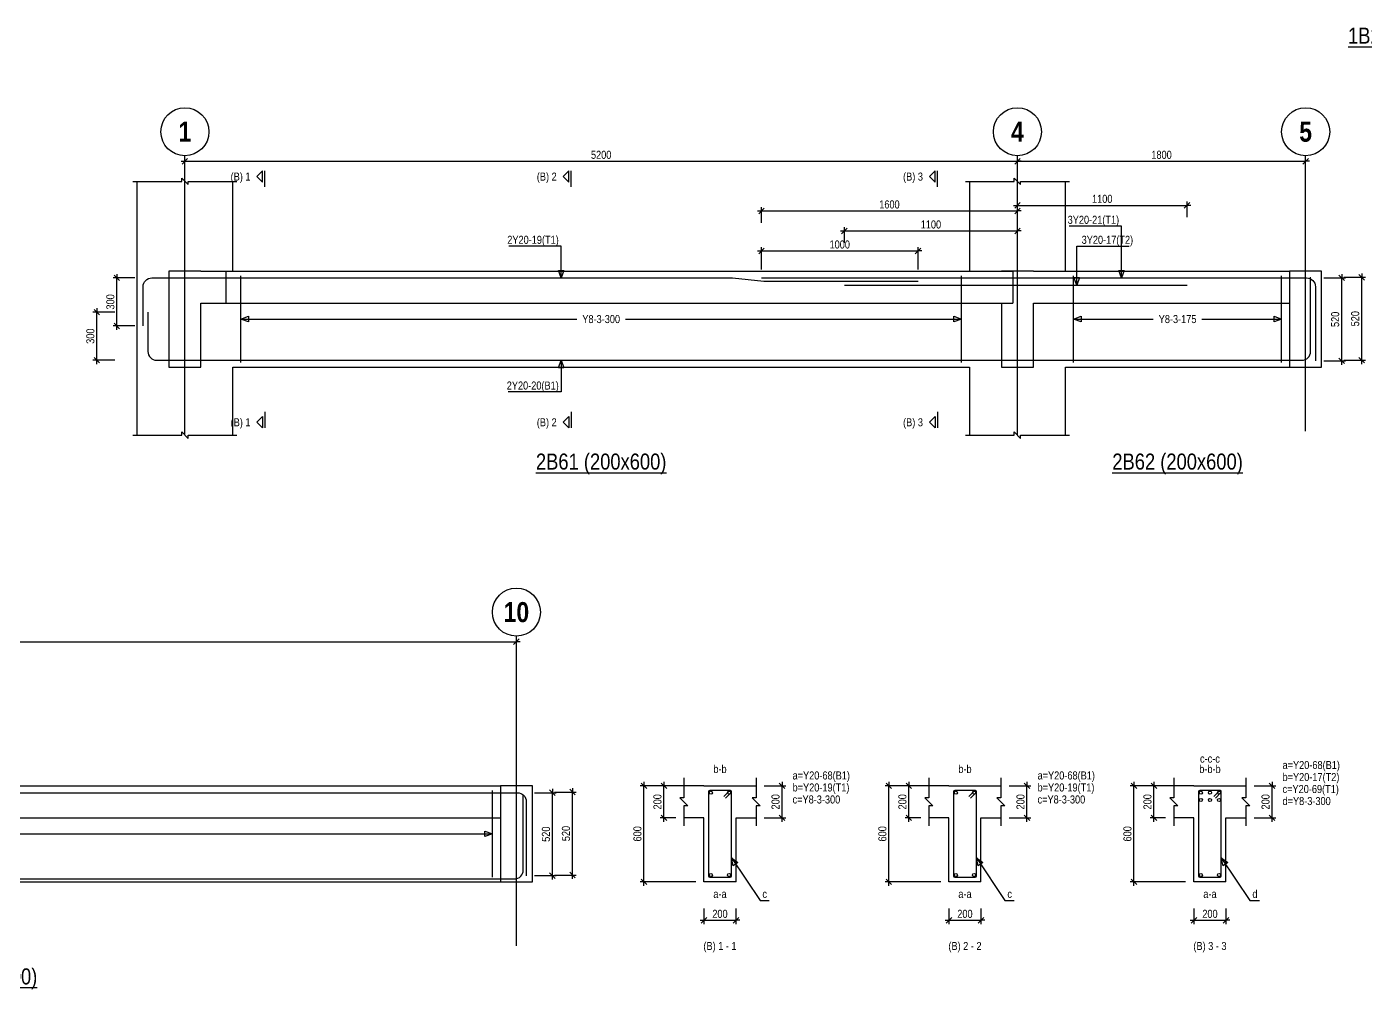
# Model space of a CAD drawing. Extents: x 0 to 206258, y -403073 to 0.
# Drawn here: x 35224 to 51943, y -303284 to -291264 of the extents above; entities that cross this region are included whole.
import ezdxf
from ezdxf.enums import TextEntityAlignment as Align
from ezdxf.lldxf.tags import DXFTag

# ---------------------------------------------------------------- set-up
doc = ezdxf.new("R2010")
doc.units = 0
doc.header["$LTSCALE"] = 1000
for name, color, linetype in [('Axis Circle(Dir 2)', 150, 'Continuous'), ('Axis Label(Dir 1)', 7, 'Continuous'), ('Axis Line(Dir 2)', 150, 'CENTER2'), ('Break Line', 5, 'Continuous'), ('Dimension Line', 5, 'Continuous'), ('Front Elevation Line', 40, 'Continuous'), ('Leader Line', 5, 'Continuous'), ('Link Line', 3, 'Continuous'), ('Rebar Label', 6, 'Continuous'), ('Rebar Line', 7, 'Continuous'), ('Section Label', 1, 'Continuous'), ('Section Line', 1, 'Continuous'), ('Top Rebar Label', 6, 'Continuous'), ('Top Rebar Line', 7, 'Continuous')]:
    doc.layers.add(name, color=color, linetype=linetype)
for name, color, linetype, true_color in [('Back Elevation Line', 191, 'HIDDEN2', 0xd4aaff), ('Beam Label(D)', 94, 'Continuous', 0x008100), ('Beam Line(D)', 112, 'Continuous', 0x00bd5e), ('Link Label', 94, 'Continuous', 0x008100)]:
    doc.layers.add(name, color=color, linetype=linetype, true_color=true_color)
doc.styles.add('Axis Label(Dir 1)', font='ARIALNB.TTF', dxfattribs={"height": 250})
doc.styles.add('Beam Label(D)', font='ARIALN.TTF', dxfattribs={"height": 200})
doc.styles.add('Dimension Text', font='ARIALN.TTF', dxfattribs={"height": 100})
doc.styles.add('Link Label', font='ARIALN.TTF', dxfattribs={"height": 100})
doc.styles.add('Rebar Label', font='ARIALN.TTF', dxfattribs={"height": 100})
doc.styles.add('Section Label', font='ARIALN.TTF', dxfattribs={"height": 100})
doc.styles.add('Top Rebar Label', font='ARIALN.TTF', dxfattribs={"height": 100})
tags = doc.linetypes.add('CENTER2', pattern=[1.125, 0.75, -0.125, 0.125, -0.125]).pattern_tags.tags
tags[10:11] = [DXFTag(74, 4), DXFTag(75, 0), DXFTag(340, '0'), DXFTag(46, 0.0), DXFTag(50, 0.0), DXFTag(44, 0.0), DXFTag(45, 0.0)]
tags[8:9] = [DXFTag(74, 4), DXFTag(75, 0), DXFTag(340, '0'), DXFTag(46, 0.0), DXFTag(50, 0.0), DXFTag(44, 0.0), DXFTag(45, 0.0)]
tags[6:7] = [DXFTag(74, 4), DXFTag(75, 0), DXFTag(340, '0'), DXFTag(46, 0.0), DXFTag(50, 0.0), DXFTag(44, 0.0), DXFTag(45, 0.0)]
tags[4:5] = [DXFTag(74, 4), DXFTag(75, 0), DXFTag(340, '0'), DXFTag(46, 0.0), DXFTag(50, 0.0), DXFTag(44, 0.0), DXFTag(45, 0.0)]
tags = doc.linetypes.add('HIDDEN2', pattern=[0.1875, 0.125, -0.0625]).pattern_tags.tags
tags[6:7] = [DXFTag(74, 4), DXFTag(75, 0), DXFTag(340, '0'), DXFTag(46, 0.0), DXFTag(50, 0.0), DXFTag(44, 0.0), DXFTag(45, 0.0)]
tags[4:5] = [DXFTag(74, 4), DXFTag(75, 0), DXFTag(340, '0'), DXFTag(46, 0.0), DXFTag(50, 0.0), DXFTag(44, 0.0), DXFTag(45, 0.0)]
doc.dimstyles.new('BEAM', dxfattribs={"dimtxt": 100, "dimasz": 30, "dimexe": 48.3, "dimexo": 103.5, "dimgap": 30, "dimtad": 1, "dimtoh": 1, "dimdec": 1, "dimlfac": 0.5, "dimdsep": 46, "dimtxsty": 'Dimension Text', "dimblk": 'PCDIM_TICK', "dimcen": 0.09, "dimclrd": 5, "dimclre": 5, "dimclrt": 5, "dimadec": 1, "dimazin": 0, "dimtp": 1, "dimtm": 1, "dimtfac": 1, "dimtdec": 4, "dimtofl": 0, "dimtmove": 0, "dimatfit": 3, "dimfxl": 1, "dimtolj": 1, "dimtzin": 0, "dimarcsym": 0})

# ---------------------------------------------------------------- blocks, each defined once
blk = doc.blocks.new('PCDIM_TICK')
at = {"layer": 'Dimension Line', "color": 0, "transparency": 33554687}
for p, q in [((1.15, 1.15), (-1.15, -1.15)), ((1.61, 0), (0, 0))]:
    blk.add_line(p, q, dxfattribs=at)
blk = doc.blocks.new('*U3640')
at = {"layer": 'Dimension Line', "color": 5, "true_color": 0x0000ff, "transparency": 16777216}
for p, q in [((44401, -294297), (44401, -294016)), ((44401, -294064), (46357, -294064)), ((46357, -294297), (46357, -294016))]:
    blk.add_line(p, q, dxfattribs=at)
at = {"layer": 'Dimension Line', "color": 5, "true_color": 0x0000ff, "transparency": 16777216, "xscale": 30, "yscale": 30, "rotation": 180.0000000000004}
blk.add_blockref('PCDIM_TICK', (44401, -294064), dxfattribs=at)
at = {"layer": 'Dimension Line', "color": 5, "true_color": 0x0000ff, "transparency": 16777216, "xscale": 30, "yscale": 30}
blk.add_blockref('PCDIM_TICK', (46357, -294064), dxfattribs=at)
at = {"layer": 'Dimension Line', "color": 5, "true_color": 0x0000ff, "transparency": 16777216, "insert": (45379, -294034), "char_height": 100, "width": 238.4, "attachment_point": 8, "style": 'Dimension Text'}
blk.add_mtext('1000', dxfattribs=at)
blk = doc.blocks.new('*U3641')
at = {"layer": 'Dimension Line', "color": 5, "true_color": 0x0000ff, "transparency": 16777216}
for p, q in [((45437, -293961), (45437, -293766)), ((45437, -293814), (47599, -293814)), ((47599, -293961), (47599, -293766))]:
    blk.add_line(p, q, dxfattribs=at)
at = {"layer": 'Dimension Line', "color": 5, "true_color": 0x0000ff, "transparency": 16777216, "xscale": 30, "yscale": 30, "rotation": 180.0000000000004}
blk.add_blockref('PCDIM_TICK', (45437, -293814), dxfattribs=at)
at = {"layer": 'Dimension Line', "color": 5, "true_color": 0x0000ff, "transparency": 16777216, "xscale": 30, "yscale": 30}
blk.add_blockref('PCDIM_TICK', (47599, -293814), dxfattribs=at)
at = {"layer": 'Dimension Line', "color": 5, "true_color": 0x0000ff, "transparency": 16777216, "insert": (46518, -293784), "char_height": 100, "width": 238.4, "attachment_point": 8, "style": 'Dimension Text'}
blk.add_mtext('1100', dxfattribs=at)
blk = doc.blocks.new('*U3642')
at = {"layer": 'Dimension Line', "color": 5, "true_color": 0x0000ff, "transparency": 16777216}
for p, q in [((44401, -293711), (44401, -293516)), ((44401, -293564), (47599, -293564)), ((47599, -293711), (47599, -293516))]:
    blk.add_line(p, q, dxfattribs=at)
at = {"layer": 'Dimension Line', "color": 5, "true_color": 0x0000ff, "transparency": 16777216, "xscale": 30, "yscale": 30, "rotation": 180.0000000000004}
blk.add_blockref('PCDIM_TICK', (44401, -293564), dxfattribs=at)
at = {"layer": 'Dimension Line', "color": 5, "true_color": 0x0000ff, "transparency": 16777216, "xscale": 30, "yscale": 30}
blk.add_blockref('PCDIM_TICK', (47599, -293564), dxfattribs=at)
at = {"layer": 'Dimension Line', "color": 5, "true_color": 0x0000ff, "transparency": 16777216, "insert": (46000, -293534), "char_height": 100, "width": 238.4, "attachment_point": 8, "style": 'Dimension Text'}
blk.add_mtext('1600', dxfattribs=at)
blk = doc.blocks.new('*U3643')
at = {"layer": 'Dimension Line', "color": 5, "true_color": 0x0000ff, "transparency": 16777216}
for p, q in [((36574, -294400), (36301, -294400)), ((36349, -295000), (36349, -294400)), ((36574, -295000), (36301, -295000))]:
    blk.add_line(p, q, dxfattribs=at)
at = {"layer": 'Dimension Line', "color": 5, "true_color": 0x0000ff, "transparency": 16777216, "xscale": 30, "yscale": 30}
for p, rotation in [((36349, -294400), 89.99999999999447), ((36349, -295000), 269.9999999999834)]:
    blk.add_blockref('PCDIM_TICK', p, dxfattribs=dict(at, rotation=rotation))
at = {"layer": 'Dimension Line', "color": 5, "true_color": 0x0000ff, "transparency": 16777216, "insert": (36319, -294700), "char_height": 100, "width": 181.5, "attachment_point": 8, "rotation": 90, "style": 'Dimension Text'}
blk.add_mtext('300', dxfattribs=at)
blk = doc.blocks.new('*U3644')
at = {"layer": 'Dimension Line', "color": 5, "true_color": 0x0000ff, "transparency": 16777216}
for p, q in [((36324, -294828), (36051, -294828)), ((36099, -295428), (36099, -294828)), ((36324, -295428), (36051, -295428))]:
    blk.add_line(p, q, dxfattribs=at)
at = {"layer": 'Dimension Line', "color": 5, "true_color": 0x0000ff, "transparency": 16777216, "xscale": 30, "yscale": 30}
for p, rotation in [((36099, -294828), 89.99999999999447), ((36099, -295428), 269.9999999999834)]:
    blk.add_blockref('PCDIM_TICK', p, dxfattribs=dict(at, rotation=rotation))
at = {"layer": 'Dimension Line', "color": 5, "true_color": 0x0000ff, "transparency": 16777216, "insert": (36069, -295128), "char_height": 100, "width": 181.5, "attachment_point": 8, "rotation": 90, "style": 'Dimension Text'}
blk.add_mtext('300', dxfattribs=at)
blk = doc.blocks.new('*U3645')
at = {"layer": 'Dimension Line', "color": 5, "true_color": 0x0000ff, "transparency": 16777216}
for p, q in [((37199, -293091), (37199, -292896)), ((47599, -293091), (47599, -292896)), ((37199, -292944), (47599, -292944))]:
    blk.add_line(p, q, dxfattribs=at)
at = {"layer": 'Dimension Line', "color": 5, "true_color": 0x0000ff, "transparency": 16777216, "xscale": 30, "yscale": 30, "rotation": 180.0000000000004}
blk.add_blockref('PCDIM_TICK', (37199, -292944), dxfattribs=at)
at = {"layer": 'Dimension Line', "color": 5, "true_color": 0x0000ff, "transparency": 16777216, "xscale": 30, "yscale": 30}
blk.add_blockref('PCDIM_TICK', (47599, -292944), dxfattribs=at)
at = {"layer": 'Dimension Line', "color": 5, "true_color": 0x0000ff, "transparency": 16777216, "insert": (42399, -292914), "char_height": 100, "width": 245.98, "attachment_point": 8, "style": 'Dimension Text'}
blk.add_mtext('5200', dxfattribs=at)
blk = doc.blocks.new('*U3658')
at = {"layer": 'Dimension Line', "color": 5, "true_color": 0x0000ff, "transparency": 16777216}
for p, q in [((47599, -293641), (47599, -293446)), ((47599, -293494), (49717, -293494)), ((49717, -293641), (49717, -293446))]:
    blk.add_line(p, q, dxfattribs=at)
at = {"layer": 'Dimension Line', "color": 5, "true_color": 0x0000ff, "transparency": 16777216, "xscale": 30, "yscale": 30, "rotation": 180.0000000000004}
blk.add_blockref('PCDIM_TICK', (47599, -293494), dxfattribs=at)
at = {"layer": 'Dimension Line', "color": 5, "true_color": 0x0000ff, "transparency": 16777216, "xscale": 30, "yscale": 30}
blk.add_blockref('PCDIM_TICK', (49717, -293494), dxfattribs=at)
at = {"layer": 'Dimension Line', "color": 5, "true_color": 0x0000ff, "transparency": 16777216, "insert": (48658, -293464), "char_height": 100, "width": 238.4, "attachment_point": 8, "style": 'Dimension Text'}
blk.add_mtext('1100', dxfattribs=at)
blk = doc.blocks.new('*U3659')
at = {"layer": 'Dimension Line', "color": 5, "true_color": 0x0000ff, "transparency": 16777216}
for p, q in [((51425, -294400), (51697, -294400)), ((51649, -295436), (51649, -294400)), ((51425, -295436), (51697, -295436))]:
    blk.add_line(p, q, dxfattribs=at)
at = {"layer": 'Dimension Line', "color": 5, "true_color": 0x0000ff, "transparency": 16777216, "xscale": 30, "yscale": 30}
for p, rotation in [((51649, -294400), 89.99999999999447), ((51649, -295436), 269.9999999999834)]:
    blk.add_blockref('PCDIM_TICK', p, dxfattribs=dict(at, rotation=rotation))
at = {"layer": 'Dimension Line', "color": 5, "true_color": 0x0000ff, "transparency": 16777216, "insert": (51619, -294918), "char_height": 100, "width": 181.5, "attachment_point": 8, "rotation": 90, "style": 'Dimension Text'}
blk.add_mtext('520', dxfattribs=at)
blk = doc.blocks.new('*U3660')
at = {"layer": 'Dimension Line', "color": 5, "true_color": 0x0000ff, "transparency": 16777216}
for p, q in [((51675, -294392), (51947, -294392)), ((51899, -295428), (51899, -294392)), ((51675, -295428), (51947, -295428))]:
    blk.add_line(p, q, dxfattribs=at)
at = {"layer": 'Dimension Line', "color": 5, "true_color": 0x0000ff, "transparency": 16777216, "xscale": 30, "yscale": 30}
for p, rotation in [((51899, -294392), 89.99999999999447), ((51899, -295428), 269.9999999999834)]:
    blk.add_blockref('PCDIM_TICK', p, dxfattribs=dict(at, rotation=rotation))
at = {"layer": 'Dimension Line', "color": 5, "true_color": 0x0000ff, "transparency": 16777216, "insert": (51869, -294910), "char_height": 100, "width": 181.5, "attachment_point": 8, "rotation": 90, "style": 'Dimension Text'}
blk.add_mtext('520', dxfattribs=at)
blk = doc.blocks.new('*U3661')
at = {"layer": 'Dimension Line', "color": 5, "true_color": 0x0000ff, "transparency": 16777216}
for p, q in [((47599, -293091), (47599, -292896)), ((51199, -293091), (51199, -292896)), ((47599, -292944), (51199, -292944))]:
    blk.add_line(p, q, dxfattribs=at)
at = {"layer": 'Dimension Line', "color": 5, "true_color": 0x0000ff, "transparency": 16777216, "xscale": 30, "yscale": 30, "rotation": 180.0000000000004}
blk.add_blockref('PCDIM_TICK', (47599, -292944), dxfattribs=at)
at = {"layer": 'Dimension Line', "color": 5, "true_color": 0x0000ff, "transparency": 16777216, "xscale": 30, "yscale": 30}
blk.add_blockref('PCDIM_TICK', (51199, -292944), dxfattribs=at)
at = {"layer": 'Dimension Line', "color": 5, "true_color": 0x0000ff, "transparency": 16777216, "insert": (49399, -292914), "char_height": 100, "width": 238.4, "attachment_point": 8, "style": 'Dimension Text'}
blk.add_mtext('1800', dxfattribs=at)
blk = doc.blocks.new('*U3698')
at = {"layer": 'Dimension Line', "color": 5, "true_color": 0x0000ff, "transparency": 16777216}
for p, q in [((44437, -300744), (44706, -300744)), ((44658, -301144), (44658, -300744)), ((44437, -301144), (44706, -301144))]:
    blk.add_line(p, q, dxfattribs=at)
at = {"layer": 'Dimension Line', "color": 5, "true_color": 0x0000ff, "transparency": 16777216, "xscale": 30, "yscale": 30}
for p, rotation in [((44658, -300744), 89.99999999999447), ((44658, -301144), 269.9999999999834)]:
    blk.add_blockref('PCDIM_TICK', p, dxfattribs=dict(at, rotation=rotation))
at = {"layer": 'Dimension Line', "color": 5, "true_color": 0x0000ff, "transparency": 16777216, "insert": (44628, -300944), "char_height": 100, "width": 182.77, "attachment_point": 8, "rotation": 90, "style": 'Dimension Text'}
blk.add_mtext('200', dxfattribs=at)
blk = doc.blocks.new('*U3699')
at = {"layer": 'Dimension Line', "color": 5, "true_color": 0x0000ff, "transparency": 16777216}
for p, q in [((43330, -300744), (43135, -300744)), ((43183, -301144), (43183, -300744)), ((43330, -301144), (43135, -301144))]:
    blk.add_line(p, q, dxfattribs=at)
at = {"layer": 'Dimension Line', "color": 5, "true_color": 0x0000ff, "transparency": 16777216, "xscale": 30, "yscale": 30}
for p, rotation in [((43183, -300744), 89.99999999999447), ((43183, -301144), 269.9999999999834)]:
    blk.add_blockref('PCDIM_TICK', p, dxfattribs=dict(at, rotation=rotation))
at = {"layer": 'Dimension Line', "color": 5, "true_color": 0x0000ff, "transparency": 16777216, "insert": (43153, -300944), "char_height": 100, "width": 182.77, "attachment_point": 8, "rotation": 90, "style": 'Dimension Text'}
blk.add_mtext('200', dxfattribs=at)
blk = doc.blocks.new('*U3700')
at = {"layer": 'Dimension Line', "color": 5, "true_color": 0x0000ff, "transparency": 16777216}
for p, q in [((43580, -300744), (42885, -300744)), ((42933, -301944), (42933, -300744)), ((43580, -301944), (42885, -301944))]:
    blk.add_line(p, q, dxfattribs=at)
at = {"layer": 'Dimension Line', "color": 5, "true_color": 0x0000ff, "transparency": 16777216, "xscale": 30, "yscale": 30}
for p, rotation in [((42933, -300744), 89.99999999999447), ((42933, -301944), 269.9999999999834)]:
    blk.add_blockref('PCDIM_TICK', p, dxfattribs=dict(at, rotation=rotation))
at = {"layer": 'Dimension Line', "color": 5, "true_color": 0x0000ff, "transparency": 16777216, "insert": (42903, -301344), "char_height": 100, "width": 181.97, "attachment_point": 8, "rotation": 90, "style": 'Dimension Text'}
blk.add_mtext('600', dxfattribs=at)
blk = doc.blocks.new('*U3701')
at = {"layer": 'Dimension Line', "color": 5, "true_color": 0x0000ff, "transparency": 16777216}
for p, q in [((43683, -302278), (43683, -302473)), ((44083, -302278), (44083, -302473)), ((43683, -302424), (44083, -302424))]:
    blk.add_line(p, q, dxfattribs=at)
at = {"layer": 'Dimension Line', "color": 5, "true_color": 0x0000ff, "transparency": 16777216, "xscale": 30, "yscale": 30, "rotation": 180.0000000000004}
blk.add_blockref('PCDIM_TICK', (43683, -302424), dxfattribs=at)
at = {"layer": 'Dimension Line', "color": 5, "true_color": 0x0000ff, "transparency": 16777216, "xscale": 30, "yscale": 30}
blk.add_blockref('PCDIM_TICK', (44083, -302424), dxfattribs=at)
at = {"layer": 'Dimension Line', "color": 5, "true_color": 0x0000ff, "transparency": 16777216, "insert": (43883, -302394), "char_height": 100, "width": 182.77, "attachment_point": 8, "style": 'Dimension Text'}
blk.add_mtext('200', dxfattribs=at)
blk = doc.blocks.new('*U3702')
at = {"layer": 'Dimension Line', "color": 5, "true_color": 0x0000ff, "transparency": 16777216}
for p, q in [((47497, -300744), (47767, -300744)), ((47718, -301144), (47718, -300744)), ((47497, -301144), (47767, -301144))]:
    blk.add_line(p, q, dxfattribs=at)
at = {"layer": 'Dimension Line', "color": 5, "true_color": 0x0000ff, "transparency": 16777216, "xscale": 30, "yscale": 30}
for p, rotation in [((47718, -300744), 89.99999999999447), ((47718, -301144), 269.9999999999834)]:
    blk.add_blockref('PCDIM_TICK', p, dxfattribs=dict(at, rotation=rotation))
at = {"layer": 'Dimension Line', "color": 5, "true_color": 0x0000ff, "transparency": 16777216, "insert": (47688, -300944), "char_height": 100, "width": 182.77, "attachment_point": 8, "rotation": 90, "style": 'Dimension Text'}
blk.add_mtext('200', dxfattribs=at)
blk = doc.blocks.new('*U3703')
at = {"layer": 'Dimension Line', "color": 5, "true_color": 0x0000ff, "transparency": 16777216}
for p, q in [((46390, -300744), (46195, -300744)), ((46243, -301144), (46243, -300744)), ((46390, -301144), (46195, -301144))]:
    blk.add_line(p, q, dxfattribs=at)
at = {"layer": 'Dimension Line', "color": 5, "true_color": 0x0000ff, "transparency": 16777216, "xscale": 30, "yscale": 30}
for p, rotation in [((46243, -300744), 89.99999999999447), ((46243, -301144), 269.9999999999834)]:
    blk.add_blockref('PCDIM_TICK', p, dxfattribs=dict(at, rotation=rotation))
at = {"layer": 'Dimension Line', "color": 5, "true_color": 0x0000ff, "transparency": 16777216, "insert": (46213, -300944), "char_height": 100, "width": 182.77, "attachment_point": 8, "rotation": 90, "style": 'Dimension Text'}
blk.add_mtext('200', dxfattribs=at)
blk = doc.blocks.new('*U3704')
at = {"layer": 'Dimension Line', "color": 5, "true_color": 0x0000ff, "transparency": 16777216}
for p, q in [((46640, -300744), (45945, -300744)), ((45993, -301944), (45993, -300744)), ((46640, -301944), (45945, -301944))]:
    blk.add_line(p, q, dxfattribs=at)
at = {"layer": 'Dimension Line', "color": 5, "true_color": 0x0000ff, "transparency": 16777216, "xscale": 30, "yscale": 30}
for p, rotation in [((45993, -300744), 89.99999999999447), ((45993, -301944), 269.9999999999834)]:
    blk.add_blockref('PCDIM_TICK', p, dxfattribs=dict(at, rotation=rotation))
at = {"layer": 'Dimension Line', "color": 5, "true_color": 0x0000ff, "transparency": 16777216, "insert": (45963, -301344), "char_height": 100, "width": 181.97, "attachment_point": 8, "rotation": 90, "style": 'Dimension Text'}
blk.add_mtext('600', dxfattribs=at)
blk = doc.blocks.new('*U3705')
at = {"layer": 'Dimension Line', "color": 5, "true_color": 0x0000ff, "transparency": 16777216}
for p, q in [((46743, -302278), (46743, -302473)), ((47143, -302278), (47143, -302473)), ((46743, -302424), (47143, -302424))]:
    blk.add_line(p, q, dxfattribs=at)
at = {"layer": 'Dimension Line', "color": 5, "true_color": 0x0000ff, "transparency": 16777216, "xscale": 30, "yscale": 30, "rotation": 180.0000000000004}
blk.add_blockref('PCDIM_TICK', (46743, -302424), dxfattribs=at)
at = {"layer": 'Dimension Line', "color": 5, "true_color": 0x0000ff, "transparency": 16777216, "xscale": 30, "yscale": 30}
blk.add_blockref('PCDIM_TICK', (47143, -302424), dxfattribs=at)
at = {"layer": 'Dimension Line', "color": 5, "true_color": 0x0000ff, "transparency": 16777216, "insert": (46943, -302394), "char_height": 100, "width": 182.77, "attachment_point": 8, "style": 'Dimension Text'}
blk.add_mtext('200', dxfattribs=at)
blk = doc.blocks.new('*U3706')
at = {"layer": 'Dimension Line', "color": 5, "true_color": 0x0000ff, "transparency": 16777216}
for p, q in [((50557, -300744), (50827, -300744)), ((50779, -301144), (50779, -300744)), ((50557, -301144), (50827, -301144))]:
    blk.add_line(p, q, dxfattribs=at)
at = {"layer": 'Dimension Line', "color": 5, "true_color": 0x0000ff, "transparency": 16777216, "xscale": 30, "yscale": 30}
for p, rotation in [((50779, -300744), 89.99999999999447), ((50779, -301144), 269.9999999999834)]:
    blk.add_blockref('PCDIM_TICK', p, dxfattribs=dict(at, rotation=rotation))
at = {"layer": 'Dimension Line', "color": 5, "true_color": 0x0000ff, "transparency": 16777216, "insert": (50749, -300944), "char_height": 100, "width": 182.77, "attachment_point": 8, "rotation": 90, "style": 'Dimension Text'}
blk.add_mtext('200', dxfattribs=at)
blk = doc.blocks.new('*U3707')
at = {"layer": 'Dimension Line', "color": 5, "true_color": 0x0000ff, "transparency": 16777216}
for p, q in [((49450, -300744), (49255, -300744)), ((49304, -301144), (49304, -300744)), ((49450, -301144), (49255, -301144))]:
    blk.add_line(p, q, dxfattribs=at)
at = {"layer": 'Dimension Line', "color": 5, "true_color": 0x0000ff, "transparency": 16777216, "xscale": 30, "yscale": 30}
for p, rotation in [((49304, -300744), 89.99999999999447), ((49304, -301144), 269.9999999999834)]:
    blk.add_blockref('PCDIM_TICK', p, dxfattribs=dict(at, rotation=rotation))
at = {"layer": 'Dimension Line', "color": 5, "true_color": 0x0000ff, "transparency": 16777216, "insert": (49274, -300944), "char_height": 100, "width": 182.77, "attachment_point": 8, "rotation": 90, "style": 'Dimension Text'}
blk.add_mtext('200', dxfattribs=at)
blk = doc.blocks.new('*U3708')
at = {"layer": 'Dimension Line', "color": 5, "true_color": 0x0000ff, "transparency": 16777216}
for p, q in [((49700, -300744), (49005, -300744)), ((49054, -301944), (49054, -300744)), ((49700, -301944), (49005, -301944))]:
    blk.add_line(p, q, dxfattribs=at)
at = {"layer": 'Dimension Line', "color": 5, "true_color": 0x0000ff, "transparency": 16777216, "xscale": 30, "yscale": 30}
for p, rotation in [((49054, -300744), 89.99999999999447), ((49054, -301944), 269.9999999999834)]:
    blk.add_blockref('PCDIM_TICK', p, dxfattribs=dict(at, rotation=rotation))
at = {"layer": 'Dimension Line', "color": 5, "true_color": 0x0000ff, "transparency": 16777216, "insert": (49024, -301344), "char_height": 100, "width": 181.97, "attachment_point": 8, "rotation": 90, "style": 'Dimension Text'}
blk.add_mtext('600', dxfattribs=at)
blk = doc.blocks.new('*U3709')
at = {"layer": 'Dimension Line', "color": 5, "true_color": 0x0000ff, "transparency": 16777216}
for p, q in [((49804, -302278), (49804, -302473)), ((50204, -302278), (50204, -302473)), ((49804, -302424), (50204, -302424))]:
    blk.add_line(p, q, dxfattribs=at)
at = {"layer": 'Dimension Line', "color": 5, "true_color": 0x0000ff, "transparency": 16777216, "xscale": 30, "yscale": 30, "rotation": 180.0000000000004}
blk.add_blockref('PCDIM_TICK', (49804, -302424), dxfattribs=at)
at = {"layer": 'Dimension Line', "color": 5, "true_color": 0x0000ff, "transparency": 16777216, "xscale": 30, "yscale": 30}
blk.add_blockref('PCDIM_TICK', (50204, -302424), dxfattribs=at)
at = {"layer": 'Dimension Line', "color": 5, "true_color": 0x0000ff, "transparency": 16777216, "insert": (50004, -302394), "char_height": 100, "width": 182.77, "attachment_point": 8, "style": 'Dimension Text'}
blk.add_mtext('200', dxfattribs=at)
blk = doc.blocks.new('*U3719')
at = {"layer": 'Dimension Line', "color": 5, "true_color": 0x0000ff, "transparency": 16777216}
for p, q in [((41566, -300830), (41838, -300830)), ((41790, -301866), (41790, -300830)), ((41566, -301866), (41838, -301866))]:
    blk.add_line(p, q, dxfattribs=at)
at = {"layer": 'Dimension Line', "color": 5, "true_color": 0x0000ff, "transparency": 16777216, "xscale": 30, "yscale": 30}
for p, rotation in [((41790, -300830), 89.99999999999447), ((41790, -301866), 269.9999999999834)]:
    blk.add_blockref('PCDIM_TICK', p, dxfattribs=dict(at, rotation=rotation))
at = {"layer": 'Dimension Line', "color": 5, "true_color": 0x0000ff, "transparency": 16777216, "insert": (41760, -301348), "char_height": 100, "width": 181.5, "attachment_point": 8, "rotation": 90, "style": 'Dimension Text'}
blk.add_mtext('520', dxfattribs=at)
blk = doc.blocks.new('*U3720')
at = {"layer": 'Dimension Line', "color": 5, "true_color": 0x0000ff, "transparency": 16777216}
for p, q in [((41816, -300822), (42088, -300822)), ((42040, -301858), (42040, -300822)), ((41816, -301858), (42088, -301858))]:
    blk.add_line(p, q, dxfattribs=at)
at = {"layer": 'Dimension Line', "color": 5, "true_color": 0x0000ff, "transparency": 16777216, "xscale": 30, "yscale": 30}
for p, rotation in [((42040, -300822), 89.99999999999447), ((42040, -301858), 269.9999999999834)]:
    blk.add_blockref('PCDIM_TICK', p, dxfattribs=dict(at, rotation=rotation))
at = {"layer": 'Dimension Line', "color": 5, "true_color": 0x0000ff, "transparency": 16777216, "insert": (42010, -301340), "char_height": 100, "width": 181.5, "attachment_point": 8, "rotation": 90, "style": 'Dimension Text'}
blk.add_mtext('520', dxfattribs=at)
blk = doc.blocks.new('*U3721')
at = {"layer": 'Dimension Line', "color": 5, "true_color": 0x0000ff, "transparency": 16777216}
for p, q in [((27740, -299091), (27740, -298896)), ((27740, -298944), (41340, -298944)), ((41340, -299091), (41340, -298896))]:
    blk.add_line(p, q, dxfattribs=at)
at = {"layer": 'Dimension Line', "color": 5, "true_color": 0x0000ff, "transparency": 16777216, "xscale": 30, "yscale": 30, "rotation": 180.0000000000004}
blk.add_blockref('PCDIM_TICK', (27740, -298944), dxfattribs=at)
at = {"layer": 'Dimension Line', "color": 5, "true_color": 0x0000ff, "transparency": 16777216, "xscale": 30, "yscale": 30}
blk.add_blockref('PCDIM_TICK', (41340, -298944), dxfattribs=at)
at = {"layer": 'Dimension Line', "color": 5, "true_color": 0x0000ff, "transparency": 16777216, "insert": (34540, -298914), "char_height": 100, "width": 246.45, "attachment_point": 8, "style": 'Dimension Text'}
blk.add_mtext('6800', dxfattribs=at)

msp = doc.modelspace()

# ---------------------------------------------------------------- linework, layer by layer
at = {"layer": 'Axis Circle(Dir 2)', "transparency": 33554687}
for centre in [(37199.055, -292574.284), (47599.055, -292574.284), (51199.055, -292574.284), (41340.146, -298574.284)]:
    msp.add_circle(centre, 300, dxfattribs=at)
at = {"layer": 'Axis Line(Dir 2)', "transparency": 33554687}
for points in [[(37199.055, -296364.284), (37199.055, -292874.284)], [(47599.055, -296364.284), (47599.055, -292874.284)], [(51199.055, -296314.284), (51199.055, -292874.284)], [(41340.146, -302744.284), (41340.146, -298874.284)]]:
    msp.add_lwpolyline(points, dxfattribs=at)
at = {"layer": 'Back Elevation Line', "transparency": 33554687}
for points in [[(37399.055, -294314.284), (36999.055, -294314.284)], [(36999.055, -294314.284), (36999.055, -295514.284)], [(37399.055, -294314.284), (47399.055, -294314.284)], [(47799.055, -294314.284), (47399.055, -294314.284)], [(47799.055, -294314.284), (50999.055, -294314.284)], [(51399.055, -294314.284), (50999.055, -294314.284)], [(51399.055, -295514.284), (51399.055, -294314.284)], [(37399.055, -295514.284), (37399.055, -294714.284)], [(37399.055, -294714.284), (47399.055, -294714.284)], [(47399.054, -294714.284), (47399.055, -295514.284)], [(47799.055, -295514.284), (47799.055, -294714.284)], [(47799.055, -294714.284), (50999.055, -294714.284)], [(50999.055, -294714.284), (50999.055, -295514.284)], [(36999.055, -295514.284), (37399.055, -295514.284)], [(47399.055, -295514.284), (47799.055, -295514.284)], [(50999.055, -295514.284), (51399.055, -295514.284)], [(27940.146, -300744.284), (41140.146, -300744.284)], [(41540.146, -300744.284), (41140.146, -300744.284)], [(41540.146, -301944.284), (41540.146, -300744.284)], [(27940.146, -301144.284), (41140.146, -301144.284)], [(41140.145, -301144.284), (41140.146, -301944.284)], [(41140.146, -301944.284), (41540.146, -301944.284)]]:
    msp.add_lwpolyline(points, dxfattribs=at)
at = {"layer": 'Beam Line(D)', "transparency": 33554687}
for points in [[(36599.055, -293194.284), (36599.055, -294314.284)], [(37799.055, -294314.284), (37799.055, -293194.284)], [(46999.055, -293194.284), (46999.055, -294314.284)], [(48199.055, -294314.284), (48199.055, -293194.284)], [(36599.055, -294314.284), (36599.055, -296364.284)], [(37799.055, -294314.284), (46999.055, -294314.284)], [(48199.055, -294314.284), (50999.055, -294314.284)], [(51399.055, -294314.284), (50999.055, -294314.284)], [(51399.055, -295514.284), (51399.055, -294314.284)], [(37799.055, -296364.284), (37799.055, -295514.284)], [(37799.055, -295514.284), (46999.055, -295514.284)], [(46999.055, -295514.284), (46999.055, -296364.284)], [(48199.055, -296364.284), (48199.055, -295514.284)], [(48199.055, -295514.284), (50999.055, -295514.284)], [(50999.055, -295514.284), (51399.055, -295514.284)], [(27940.146, -300744.284), (41140.146, -300744.284)], [(41540.146, -300744.284), (41140.146, -300744.284)], [(41540.146, -301944.284), (41540.146, -300744.284)], [(43683.146, -300744.284), (43433.146, -300744.284)], [(43683.146, -300744.284), (44083.146, -300744.284)], [(43683.146, -300744.284), (43683.146, -300744.284)], [(44083.146, -300744.284), (44083.146, -300744.284)], [(44083.146, -300744.284), (44333.146, -300744.284)], [(46743.385, -300744.284), (46493.385, -300744.284)], [(46743.385, -300744.284), (47143.385, -300744.284)], [(46743.385, -300744.284), (46743.385, -300744.284)], [(47143.385, -300744.284), (47143.385, -300744.284)], [(47143.385, -300744.284), (47393.385, -300744.284)], [(49803.623, -300744.284), (49553.623, -300744.284)], [(49803.623, -300744.284), (50203.623, -300744.284)], [(49803.623, -300744.284), (49803.623, -300744.284)], [(50203.623, -300744.284), (50203.623, -300744.284)], [(50203.623, -300744.284), (50453.623, -300744.284)], [(44083.146, -301944.284), (43683.146, -301944.284), (43683.146, -301144.284), (43433.146, -301144.284)], [(44083.146, -301944.284), (44083.146, -301144.284), (44333.146, -301144.284)], [(47143.385, -301944.284), (46743.385, -301944.284), (46743.385, -301144.284), (46493.385, -301144.284)], [(47143.385, -301944.284), (47143.385, -301144.284), (47393.385, -301144.284)], [(50203.623, -301944.284), (49803.623, -301944.284), (49803.623, -301144.284), (49553.623, -301144.284)], [(50203.623, -301944.284), (50203.623, -301144.284), (50453.623, -301144.284)], [(27940.146, -301944.284), (41140.146, -301944.284)], [(41140.146, -301944.284), (41540.146, -301944.284)]]:
    msp.add_lwpolyline(points, dxfattribs=at)
at = {"layer": 'Break Line', "transparency": 33554687}
for points in [[(36549.055, -293194.284), (37159.055, -293194.284), (37159.055, -293154.284), (37239.055, -293234.284), (37239.055, -293194.284), (37849.055, -293194.284)], [(46949.055, -293194.284), (47559.055, -293194.284), (47559.055, -293154.284), (47639.055, -293234.284), (47639.055, -293194.284), (48249.055, -293194.284)], [(36549.055, -296364.284), (37159.055, -296364.284), (37159.055, -296324.284), (37239.055, -296404.284), (37239.055, -296364.284), (37849.055, -296364.284)], [(46949.055, -296364.284), (47559.055, -296364.284), (47559.055, -296324.284), (47639.055, -296404.284), (47639.055, -296364.284), (48249.055, -296364.284)], [(43433.146, -300644.284), (43433.146, -300894.284), (43383.146, -300894.284), (43483.146, -300994.284), (43433.146, -300994.284), (43433.146, -301244.284)], [(44333.146, -300644.284), (44333.146, -300894.284), (44283.146, -300894.284), (44383.146, -300994.284), (44333.146, -300994.284), (44333.146, -301244.284)], [(46493.385, -300644.284), (46493.385, -300894.284), (46443.385, -300894.284), (46543.385, -300994.284), (46493.385, -300994.284), (46493.385, -301244.284)], [(47393.385, -300644.284), (47393.385, -300894.284), (47343.385, -300894.284), (47443.385, -300994.284), (47393.385, -300994.284), (47393.385, -301244.284)], [(49553.623, -300644.284), (49553.623, -300894.284), (49503.623, -300894.284), (49603.623, -300994.284), (49553.623, -300994.284), (49553.623, -301244.284)], [(50453.623, -300644.284), (50453.623, -300894.284), (50403.623, -300894.284), (50503.623, -300994.284), (50453.623, -300994.284), (50453.623, -301244.284)]]:
    msp.add_lwpolyline(points, dxfattribs=at)
at = {"layer": 'Front Elevation Line', "transparency": 33554687}
for points in [[(37713.234, -294714.284), (37713.234, -294314.284), (47542.965, -294314.284), (47542.965, -294714.284)], [(51399.055, -294314.284), (50999.055, -294314.284)], [(50999.055, -294314.284), (50999.055, -295514.284)], [(51399.055, -295514.284), (51399.055, -294314.284)], [(37713.234, -294714.284), (47542.965, -294714.284)], [(50999.055, -295514.284), (51399.055, -295514.284)], [(41540.146, -300744.284), (41140.146, -300744.284)], [(41140.146, -300744.284), (41140.146, -301944.284)], [(41540.146, -301944.284), (41540.146, -300744.284)], [(41140.146, -301944.284), (41540.146, -301944.284)]]:
    msp.add_lwpolyline(points, dxfattribs=at)
at = {"layer": 'Leader Line', "transparency": 33554687}
for points in [[(48899.055, -294400.284), (48899.054, -293754.284), (48244.063, -293754.284)], [(41899.054, -294400.284), (41899.054, -294004.284), (41244.063, -294004.284)], [(48339.055, -294490.284), (48339.055, -294004.284), (48994.046, -294004.284)], [(41864.852, -294306.314), (41933.256, -294306.314), (41899.054, -294400.284), (41864.852, -294306.314)], [(48304.853, -294396.314), (48373.257, -294396.314), (48339.055, -294490.284), (48304.853, -294396.314)], [(48864.853, -294306.314), (48933.257, -294306.314), (48899.055, -294400.284), (48864.853, -294306.314)], [(37899.055, -294914.284), (37993.024, -294880.082), (37993.024, -294948.486), (37899.055, -294914.284), (42094.41, -294914.284)], [(42703.698, -294914.284), (46899.054, -294914.284), (46805.085, -294948.486), (46805.085, -294880.082), (46899.054, -294914.284)], [(48299.055, -294914.284), (48393.024, -294880.082), (48393.024, -294948.486), (48299.055, -294914.284), (49294.411, -294914.284)], [(49903.699, -294914.284), (50899.054, -294914.284), (50805.085, -294948.486), (50805.085, -294880.082), (50899.054, -294914.284)], [(41899.054, -295428.284), (41899.054, -295824.284), (41236.381, -295824.284)], [(41933.256, -295522.253), (41864.852, -295522.253), (41899.054, -295428.284), (41933.256, -295522.253)], [(34844.789, -301344.284), (41040.145, -301344.284), (40946.176, -301378.486), (40946.176, -301310.082), (41040.145, -301344.284)], [(44106.086, -301703.009), (44049.402, -301741.297), (44025.146, -301644.284), (44106.086, -301703.009)], [(44025.146, -301644.284), (44383.146, -302174.284), (44496.275, -302174.284)], [(47166.325, -301703.008), (47109.641, -301741.297), (47085.384, -301644.283), (47166.325, -301703.008)], [(47085.384, -301644.283), (47443.385, -302174.284), (47556.514, -302174.284)], [(50226.563, -301703.008), (50169.879, -301741.296), (50145.622, -301644.283), (50226.563, -301703.008)], [(50145.622, -301644.283), (50503.623, -302174.284), (50624.435, -302174.284)]]:
    msp.add_lwpolyline(points, dxfattribs=at)
at = {"layer": 'Link Line', "transparency": 33554687}
for p, q in [((37899.055, -295456.284), (37899.055, -294372.284)), ((46899.054, -295456.284), (46899.054, -294372.284)), ((48299.055, -295456.284), (48299.055, -294372.284)), ((50899.054, -295456.284), (50899.054, -294372.284)), ((41040.145, -301886.284), (41040.145, -300802.284))]:
    msp.add_line(p, q, dxfattribs=at)
for points in [[(43950.335, -300896.894), (44021.045, -300826.183, 0.668178638), (44011.146, -300802.284), (43755.146, -300802.284, 0.414213562), (43741.146, -300816.284), (43741.146, -301872.284, 0.414213562), (43755.146, -301886.284), (44011.146, -301886.284, 0.414213562), (44025.146, -301872.284), (44025.146, -300816.284, 0.668178638), (44001.246, -300806.384), (43930.536, -300877.095)], [(47010.573, -300896.894), (47081.284, -300826.183, 0.668178638), (47071.385, -300802.284), (46815.385, -300802.284, 0.414213562), (46801.385, -300816.284), (46801.385, -301872.284, 0.414213562), (46815.385, -301886.284), (47071.385, -301886.284, 0.414213562), (47085.385, -301872.284), (47085.385, -300816.284, 0.668178638), (47061.485, -300806.384), (46990.774, -300877.095)], [(50070.812, -300896.894), (50141.523, -300826.183, 0.668178638), (50131.623, -300802.284), (49875.623, -300802.284, 0.414213562), (49861.623, -300816.284), (49861.623, -301872.284, 0.414213562), (49875.623, -301886.284), (50131.623, -301886.284, 0.414213562), (50145.623, -301872.284), (50145.623, -300816.284, 0.668178638), (50121.724, -300806.384), (50051.013, -300877.095)]]:
    msp.add_lwpolyline(points, format="xyb", dxfattribs=at)
at = {"layer": 'Rebar Line', "transparency": 33554687}
for points in [[(36737.055, -294828.284), (36737.055, -295318.328, 0.414213562), (36847.01, -295428.284), (51151.099, -295428.284, 0.414213543), (51261.054, -295318.328), (51261.054, -294392.284)], [(25502.238, -301906.353), (41316.282, -301906.353, 0.414213813), (41426.238, -301796.397), (41426.237, -300870.353)]]:
    msp.add_lwpolyline(points, format="xyb", dxfattribs=at)
for centre in [(43769.146, -300830.284), (43997.146, -300830.284), (46829.385, -300830.284), (47057.385, -300830.284), (49889.623, -300830.284), (49889.623, -300920.284), (50003.623, -300830.284), (50003.623, -300920.284), (50117.623, -300830.284), (50117.623, -300920.284), (43769.146, -301858.284), (43997.146, -301858.284), (46829.385, -301858.284), (47057.385, -301858.284), (49889.623, -301858.284), (50117.623, -301858.284)]:
    msp.add_circle(centre, 20, dxfattribs=at)
at = {"layer": 'Section Line', "transparency": 33554687}
for points in [[(38169.055, -293064.284), (38098.344, -293134.994), (38169.055, -293205.705), (38169.055, -293064.284)], [(38199.055, -293264.284), (38199.055, -293064.284)], [(41994.054, -293064.284), (41923.344, -293134.994), (41994.054, -293205.705), (41994.054, -293064.284)], [(42024.054, -293264.284), (42024.054, -293064.284)], [(46569.054, -293064.284), (46498.343, -293134.994), (46569.054, -293205.705), (46569.054, -293064.284)], [(46599.054, -293264.284), (46599.054, -293064.284)], [(38199.055, -296074.284), (38199.055, -296274.284)], [(42024.054, -296074.284), (42024.054, -296274.284)], [(46599.054, -296074.284), (46599.054, -296274.284)], [(38169.055, -296274.284), (38169.055, -296274.284), (38098.344, -296203.573), (38169.055, -296132.862), (38169.055, -296274.284)], [(41994.054, -296274.284), (41994.054, -296274.284), (41923.344, -296203.573), (41994.054, -296132.862), (41994.054, -296274.284)], [(46569.054, -296274.284), (46569.054, -296274.284), (46498.343, -296203.573), (46569.054, -296132.862), (46569.054, -296274.284)]]:
    msp.add_lwpolyline(points, dxfattribs=at)
at = {"layer": 'Top Rebar Line', "transparency": 33554687}
for points in [[(36677.055, -295000.284), (36677.055, -294510.239, -0.414213562), (36787.01, -294400.284), (44029.571, -294400.284, -0.024922321), (44040.512, -294400.829), (44429.598, -294439.738, 0.024922321), (44440.539, -294440.284), (46357.055, -294440.284)], [(44401.054, -294400.284), (51211.099, -294400.284, -0.414213562), (51321.054, -294510.239), (51321.054, -295436.284)], [(26082.146, -300830.284), (41352.19, -300830.284, -0.414213562), (41462.146, -300940.239), (41462.146, -301866.284)]]:
    msp.add_lwpolyline(points, format="xyb", dxfattribs=at)
msp.add_lwpolyline([(45437.055, -294490.284), (49717.055, -294490.284)], dxfattribs=at)

# ---------------------------------------------------------------- texts
at = {"layer": 'Axis Label(Dir 1)', "transparency": 33554687, "style": 'Axis Label(Dir 1)'}
for s, p in [('1', (37199.055, -292574.284)), ('4', (47599.055, -292574.284)), ('5', (51199.055, -292574.284)), ('10', (41340.146, -298574.284))]:
    msp.add_text(s, height=250, dxfattribs=at).set_placement(p, align=Align.MIDDLE_CENTER)
at = {"layer": 'Beam Label(D)', "transparency": 33554687, "style": 'Beam Label(D)'}
for s, p in [('%%U1B22 (200x600)', (52543.647, -291274.284)), ('%%U2B61 (200x600)', (42399.055, -296594.284)), ('%%U2B62 (200x600)', (49599.055, -296594.284)), ('%%U4B48 (200x600)', (34540.146, -303024.284))]:
    msp.add_text(s, height=200, dxfattribs=at).set_placement(p, align=Align.TOP_CENTER)
at = {"layer": 'Link Label', "transparency": 33554687, "style": 'Link Label'}
for s, p in [('Y8-3-300', (42399.054, -294914.284)), ('Y8-3-175', (49599.055, -294914.284))]:
    msp.add_text(s, height=100, dxfattribs=at).set_placement(p, align=Align.MIDDLE_CENTER)
for s, p in [(' c=Y8-3-300', (44758.146, -300964.284)), (' c=Y8-3-300', (47818.385, -300964.284)), (' d=Y8-3-300', (50878.623, -300984.284)), ('c', (44413.146, -302144.284)), ('c', (47473.385, -302144.284)), ('d', (50533.623, -302144.284))]:
    msp.add_text(s, height=100, dxfattribs=at).set_placement(p)
at = {"layer": 'Rebar Label', "transparency": 33554687, "style": 'Rebar Label'}
msp.add_text(' 2Y20-20(B1)', height=100, dxfattribs=at).set_placement((41869.054, -295794.284), align=Align.RIGHT)
for s, p in [('c-c-c', (50003.623, -300484.284)), ('b-b', (43883.146, -300614.284)), ('b-b', (46943.385, -300614.284)), ('b-b-b', (50003.623, -300614.284)), ('a-a', (43883.146, -302174.284)), ('a-a', (46943.385, -302174.284)), ('a-a', (50003.623, -302174.284))]:
    msp.add_text(s, height=100, dxfattribs=at).set_placement(p, align=Align.BOTTOM_CENTER)
for p in [(50878.623, -300534.284), (44758.146, -300664.284), (47818.385, -300664.284)]:
    msp.add_text(' a=Y20-68(B1)', height=100, dxfattribs=at).set_placement(p)
at = {"layer": 'Section Label', "transparency": 33554687, "style": 'Section Label'}
for s, p in [('(B) 1', (38018.344, -293134.994)), ('(B) 2', (41843.344, -293134.994)), ('(B) 3', (46418.343, -293134.994)), ('(B) 1', (38018.344, -296203.573)), ('(B) 2', (41843.344, -296203.573)), ('(B) 3', (46418.343, -296203.573))]:
    msp.add_text(s, height=100, dxfattribs=at).set_placement(p, align=Align.MIDDLE_RIGHT)
for s, p in [('(B) 1 - 1', (43883.146, -302824.284)), ('(B) 2 - 2', (46943.385, -302824.284)), ('(B) 3 - 3', (50003.623, -302824.284))]:
    msp.add_text(s, height=100, dxfattribs=at).set_placement(p, align=Align.BOTTOM_CENTER)
at = {"layer": 'Top Rebar Label', "transparency": 33554687, "style": 'Top Rebar Label'}
for s, p in [(' 3Y20-21(T1)', (48869.054, -293724.284)), (' 2Y20-19(T1)', (41869.054, -293974.284))]:
    msp.add_text(s, height=100, dxfattribs=at).set_placement(p, align=Align.RIGHT)
for s, p in [(' 3Y20-17(T2)', (48369.055, -293974.284)), (' b=Y20-17(T2)', (50878.623, -300684.284)), (' b=Y20-19(T1)', (44758.146, -300814.284)), (' b=Y20-19(T1)', (47818.385, -300814.284)), (' c=Y20-69(T1)', (50878.623, -300834.284))]:
    msp.add_text(s, height=100, dxfattribs=at).set_placement(p)

# ---------------------------------------------------------------- dimensions: what is measured, and where the dimension line sits
at = {"layer": 'Dimension Line', "transparency": 33554687}
for base, p1, p2, text, picture, middle in [((42399.055, -292944.284), (37199.055, -293194.284), (47599.055, -293194.284), '5200', '*U3645', (42399.055, -292944.284)), ((49399.055, -292944.284), (47599.055, -293194.284), (51199.055, -293194.284), '1800', '*U3661', (49399.055, -292944.284)), ((46000.054, -293564.284), (44401.054, -293814.284), (47599.054, -293814.284), '1600', '*U3642', (46000.054, -293564.284)), ((48658.054, -293494.284), (47599.054, -293744.284), (49717.055, -293744.284), '1100', '*U3658', (48658.054, -293494.284)), ((46518.054, -293814.284), (45437.055, -294064.284), (47599.054, -294064.284), '1100', '*U3641', (46518.054, -293814.284)), ((45379.054, -294064.284), (44401.054, -294400.284), (46357.055, -294400.284), '1000', '*U3640', (45379.054, -294064.284)), ((34540.146, -298944.284), (27740.146, -299194.284), (41340.146, -299194.284), '6800', '*U3721', (34540.146, -298944.284)), ((43883.146, -302424.284), (43683.146, -302174.284), (44083.146, -302174.284), '200', '*U3701', (43883.146, -302424.284)), ((46943.385, -302424.284), (46743.385, -302174.284), (47143.385, -302174.284), '200', '*U3705', (46943.385, -302424.284)), ((50003.623, -302424.284), (49803.623, -302174.284), (50203.623, -302174.284), '200', '*U3709', (50003.623, -302424.284))]:
    dim = msp.add_linear_dim(base=base, p1=p1, p2=p2, text=text, dimstyle='BEAM', override={"dimscale": 1, "dimtxt": 100, "dimasz": 30, "dimexe": 48.3, "dimexo": 103.5, "dimgap": 30, "dimtad": 1, "dimtih": 0, "dimdec": 1, "dimlfac": 0.5, "dimzin": 8, "dimlunit": 2, "dimpost": '', "dimtxsty": 'Dimension Text', "dimblk": 'PCDIM_TICK', "dimse1": 0, "dimse2": 0, "dimsd2": 0, "dimclrd": 5, "dimclre": 5, "dimclrt": 5, "dimaunit": 0, "dimadec": 1, "dimazin": 0, "dimtol": 0, "dimtp": 1, "dimtm": 1, "dimtmove": 0}, dxfattribs=at)
    dim.commit()
    dim.dimension.update_dxf_attribs({"geometry": picture, "text_midpoint": middle})
for base, p1, p2, angle, text, picture, middle in [((36349.055, -294700.284), (36677.055, -295000.284), (36677.055, -294400.284), 90, '300', '*U3643', (36349.055, -294700.284)), ((51649.054, -294918.284), (51321.054, -295436.284), (51321.054, -294400.284), 90, '520', '*U3659', (51649.054, -294918.284)), ((51899.054, -294910.284), (51571.054, -295428.284), (51571.054, -294392.284), 90, '520', '*U3660', (51899.054, -294910.284)), ((36099.055, -295128.284), (36427.055, -295428.284), (36427.055, -294828.284), 90, '300', '*U3644', (36099.055, -295128.284)), ((41790.146, -301348.284), (41462.146, -301866.284), (41462.146, -300830.284), 90, '520', '*U3719', (41790.146, -301348.284)), ((42040.145, -301340.283), (41712.146, -301858.283), (41712.145, -300822.283), 90.0000489, '520', '*U3720', (42040.145, -301340.283)), ((42933.146, -301344.284), (43683.146, -301944.284), (43683.146, -300744.284), 90, '600', '*U3700', (42933.146, -301344.284)), ((43183.146, -300944.284), (43433.146, -301144.284), (43433.146, -300744.284), 90, '200', '*U3699', (43183.146, -300944.284)), ((44658.146, -300944.284), (44333.146, -301144.284), (44333.146, -300744.284), 90, '200', '*U3698', (44658.146, -300944.284)), ((45993.385, -301344.284), (46743.385, -301944.284), (46743.385, -300744.284), 90, '600', '*U3704', (45993.385, -301344.284)), ((46243.385, -300944.284), (46493.385, -301144.284), (46493.385, -300744.284), 90, '200', '*U3703', (46243.385, -300944.284)), ((47718.385, -300944.284), (47393.385, -301144.284), (47393.385, -300744.284), 90, '200', '*U3702', (47718.385, -300944.284)), ((49053.623, -301344.284), (49803.623, -301944.284), (49803.623, -300744.284), 90, '600', '*U3708', (49053.623, -301344.284)), ((49303.623, -300944.284), (49553.623, -301144.284), (49553.623, -300744.284), 90, '200', '*U3707', (49303.623, -300944.284)), ((50778.623, -300944.284), (50453.623, -301144.284), (50453.623, -300744.284), 90, '200', '*U3706', (50778.623, -300944.284))]:
    dim = msp.add_linear_dim(base=base, p1=p1, p2=p2, angle=angle, text=text, dimstyle='BEAM', override={"dimscale": 1, "dimtxt": 100, "dimasz": 30, "dimexe": 48.3, "dimexo": 103.5, "dimgap": 30, "dimtad": 1, "dimtih": 0, "dimdec": 1, "dimlfac": 0.5, "dimzin": 8, "dimlunit": 2, "dimpost": '', "dimtxsty": 'Dimension Text', "dimblk": 'PCDIM_TICK', "dimse1": 0, "dimse2": 0, "dimsd2": 0, "dimclrd": 5, "dimclre": 5, "dimclrt": 5, "dimaunit": 0, "dimadec": 1, "dimazin": 0, "dimtol": 0, "dimtp": 1, "dimtm": 1, "dimtmove": 0}, dxfattribs=at)
    dim.commit()
    dim.dimension.update_dxf_attribs({"geometry": picture, "text_midpoint": middle})

doc.saveas('drawing.dxf')
